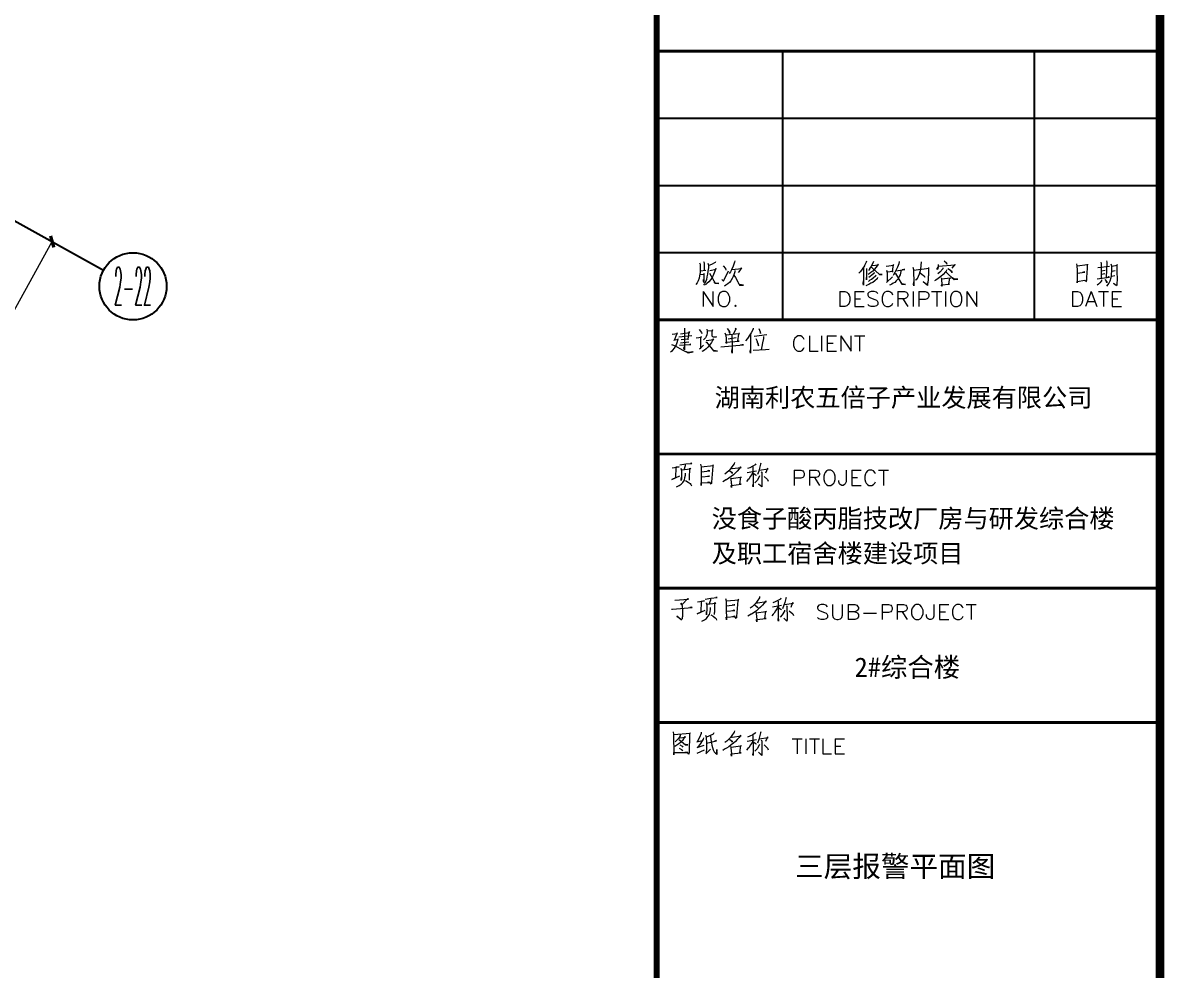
# Model space of a CAD drawing. Extents: x -9422388 to 15610651, y -1992469 to 953794.
# Drawn here: x -2696328 to -2682724, y -444967 to -433678 of the extents above; entities that cross this region are included whole.
import ezdxf
from ezdxf.enums import TextEntityAlignment as Align

# ---------------------------------------------------------------- set-up
doc = ezdxf.new("R2010")
doc.units = 0
doc.header["$LTSCALE"] = 1000
for name, color, linetype in [('AXIS', 3, 'Continuous'), ('AXIS_TEXT', 7, 'Continuous'), ('PUB_DIM', 3, 'Continuous'), ('PUB_TITLE', 4, 'Continuous')]:
    doc.layers.add(name, color=color, linetype=linetype)
doc.layers.add('建筑底图', color=8, linetype='Continuous', lineweight=5)
doc.styles.add('-宋体', font='', dxfattribs={"width": 0.8})
doc.styles.add('_TCH_AXIS', font='COMPLEX', dxfattribs={"bigfont": 'GBCBIG'})
doc.styles.add('_TCH_DIM_T3', font='SIMPLEX', dxfattribs={"width": 0.705882, "bigfont": 'GBCBIG'})
doc.styles.add('COMPLEX', font='COMPLEX')
doc.styles.get('-宋体').set_extended_font_data('SimSun')
doc.dimstyles.new('_TCH_ARCH&&100', dxfattribs={"dimtxt": 297.5, "dimasz": 100, "dimexe": 250, "dimexo": 300, "dimgap": 126.25, "dimtad": 1, "dimdec": 0, "dimzin": 0, "dimdsep": 46, "dimtxsty": '_TCH_DIM_T3', "dimblk": 'ARCHTICK', "dimcen": 0.09, "dimclrt": 7, "dimazin": 2, "dimtfac": 1, "dimtdec": 0, "dimtix": 1, "dimtmove": 2, "dimatfit": 3, "dimfxl": 0, "dimtolj": 1, "dimtzin": 0, "dimarcsym": 0})

# ---------------------------------------------------------------- blocks, each defined once
blk = doc.blocks.new('_ArchTick')
at = {"color": 0, "linetype": 'ByBlock', "const_width": 0.4}
blk.add_lwpolyline([(-0.5, -0.5), (0.5, 0.5)], dxfattribs=at)
blk = doc.blocks.new('*D866')
at = {"layer": 'Defpoints', "color": 0, "transparency": 16777216}
for p in [(1827249, -395329), (1831011, -397412), (1822630, -403675)]:
    blk.add_point(p, dxfattribs=at)
at = {"layer": 'PUB_DIM', "color": 0, "lineweight": -2, "transparency": 16777216}
for p, q in [((1827511, -395475), (1831230, -397533)), ((1826392, -405757), (1831011, -397412)), ((1822893, -403820), (1826611, -405878))]:
    blk.add_line(p, q, dxfattribs=at)
at = {"layer": 'PUB_DIM', "color": 0, "lineweight": -2, "transparency": 16777216, "xscale": 100, "yscale": 100, "zscale": 100}
for p, rotation in [((1831011, -397412), 61.03914883811161), ((1826392, -405757), 241.0391488381117)]:
    blk.add_blockref('_ArchTick', p, dxfattribs=dict(at, rotation=rotation))
at = {"layer": 'PUB_DIM', "color": 7, "transparency": 16777216, "insert": (1828461, -401451), "char_height": 297.5, "attachment_point": 5, "rotation": 61.0391, "style": '_TCH_DIM_T3'}
blk.add_mtext('\\A1;9538', dxfattribs=at)
blk = doc.blocks.new('_AXISO')
at = {"color": 0}
blk.add_circle((0, 0), 0.5, dxfattribs=at)
at = {"layer": 'AXIS_TEXT', "color": 0, "style": 'COMPLEX', "width": 1.041667}
blk.add_attdef('A', text='', height=0.56, dxfattribs=at).set_placement((-0.25, -0.28), (0.25, -0.28), align=Align.FIT)
blk = doc.blocks.new('TQ')
at = {"layer": 'PUB_TITLE'}
for p, q in [((1747801, -782595.7), (1747801, -784827.6)), ((1749890.7, -782595.7), (1749890.7, -784827.6)), ((1746756.1, -783153), (1750935.6, -783153)), ((1746756.1, -783710.2), (1750935.6, -783710.2)), ((1746756.1, -784267.5), (1750935.6, -784267.5))]:
    blk.add_line(p, q, dxfattribs=at)
for points, const_width in [([(1746756.1, -758772.5), (1746756.1, -798756.5)], 48.8), ([(1746756.1, -782595.7), (1750935.6, -782595.7)], 24.4), ([(1746756.1, -784824.8), (1750935.6, -784824.8)], 24.4), ([(1746756.1, -785939.3), (1750935.6, -785939.3)], 24.4), ([(1746756.1, -787053.8), (1750935.6, -787053.8)], 24.4), ([(1746756.1, -788168.4), (1750935.6, -788168.4)], 24.4)]:
    blk.add_lwpolyline(points, dxfattribs=dict(at, const_width=const_width))
blk.add_lwpolyline([(1746756.1, -798756.5), (1750935.6, -798756.5), (1750935.6, -758772.5), (1746756.1, -758772.5)], close=True, dxfattribs=at)
at = {"layer": 'PUB_TITLE', "color": 140, "lineweight": 0}
for points in [[(1747111.9, -784351.9), (1747117, -784365.1), (1747117, -784404.7), (1747117, -784434), (1747113.3, -784460.4), (1747108.9, -784480.2), (1747102.3, -784503), (1747092.1, -784519.9), (1747082.5, -784532.3)], [(1747182.3, -784354.8), (1747185.9, -784371.7), (1747185.9, -784392.9), (1747182.3, -784420.8), (1747179.3, -784447.2), (1747174.2, -784470), (1747169.8, -784491.2), (1747163.2, -784509.6), (1747154.4, -784526.5), (1747144.9, -784537.5)], [(1747146.3, -784341.6), (1747150, -784351.9), (1747150, -784414.2)], [(1747245.4, -784345.3), (1747241.7, -784350.4), (1747210.9, -784366.5), (1747188.9, -784374.6)], [(1747404.6, -784337.2), (1747403.1, -784346.7), (1747391.4, -784379.7), (1747378.2, -784411.3), (1747368.6, -784427.4), (1747358.3, -784440.6)], [(1748498.3, -784338.7), (1748496.1, -784348.2), (1748481.5, -784374.6), (1748481.5, -784378.3), (1748468.3, -784398.1), (1748457.3, -784414.2), (1748445.5, -784427.4), (1748435.3, -784439.2)], [(1748542.4, -784373.1), (1748549, -784374.6), (1748598.1, -784368), (1748595.2, -784365.1), (1748578.3, -784387.8), (1748563.6, -784407.6), (1748550.4, -784420.8), (1748535.8, -784432.6), (1748521.1, -784443.6), (1748511.5, -784450.2)], [(1748557, -784341.6), (1748546, -784366.5), (1748535.8, -784386.3), (1748524.8, -784401), (1748522.5, -784404.7), (1748514.5, -784415.7)], [(1748661.2, -784379.7), (1748726.5, -784371.7), (1748719.9, -784366.5), (1748711.8, -784423.8), (1748719.9, -784423.8), (1748670.7, -784430.4), (1748667.8, -784415.7), (1748670.7, -784434), (1748669.3, -784508.1)], [(1748769, -784341.6), (1748766.1, -784361.4), (1748756.6, -784387.8), (1748743.4, -784415.7), (1748733.1, -784434), (1748726.5, -784447.2), (1748719.9, -784459)], [(1748951.7, -784343.8), (1748950.2, -784376.1), (1748947.3, -784404.7), (1748947.3, -784407.6), (1748942.2, -784427.4), (1748935.6, -784447.2), (1748929, -784465.6), (1748923.8, -784475.1), (1748915.8, -784484.6), (1748910.6, -784493.5), (1748904, -784497.9)], [(1749093.3, -784366.5), (1749094.7, -784379.7), (1749093.3, -784387.8), (1749090.3, -784399.6), (1749086.7, -784407.6), (1749086.7, -784401), (1749093.3, -784389.3)], [(1749094.7, -784381.2), (1749236.3, -784369.5), (1749231.2, -784366.5), (1749208.5, -784398.1)], [(1749144.6, -784337.2), (1749162.2, -784353.3), (1749165.9, -784362.9), (1749157.1, -784348.2)], [(1750242.1, -784361.4), (1750245, -784378.3), (1750246.5, -784414.2), (1750248.7, -784452.4), (1750248.7, -784456.8), (1750248.7, -784483.2), (1750248.7, -784517.7), (1750248.7, -784506.7), (1750312.5, -784496.4), (1750325.7, -784508.1), (1750329.4, -784493.5), (1750329.4, -784473.6), (1750330.8, -784435.5), (1750332.3, -784395.9), (1750332.3, -784362.9), (1750333.8, -784368), (1750246.5, -784379.7)], [(1750443.8, -784346.7), (1750447.5, -784357), (1750447.5, -784480.2)], [(1750490, -784337.2), (1750493.7, -784346.7), (1750488.6, -784475.1)], [(1750528.2, -784359.9), (1750532.6, -784378.3), (1750532.6, -784414.2), (1750531.1, -784453.8), (1750528.2, -784478), (1750520.1, -784504.5), (1750509.8, -784521.3), (1750491.5, -784545.5)], [(1750532.6, -784379.7), (1750582.5, -784371.7), (1750577.3, -784366.5), (1750577.3, -784417.2), (1750577.3, -784420.8), (1750578.8, -784494.9), (1750577.3, -784522.8), (1750575.9, -784538.9), (1750574.4, -784544.1), (1750549.5, -784522.8), (1750572.2, -784537.5)], [(1747117, -784448.7), (1747151.5, -784445.8), (1747147.8, -784440.6), (1747147.8, -784514.7), (1747146.3, -784504.5), (1747146.3, -784491.2)], [(1747118.5, -784419.4), (1747166.1, -784412.8)], [(1747197.7, -784417.2), (1747249.8, -784406.2), (1747246.8, -784401), (1747238.8, -784422.3), (1747228.5, -784448.7), (1747219, -784468.5), (1747207.2, -784489.8), (1747191.1, -784509.6), (1747174.2, -784524.3), (1747161, -784536)], [(1747195.5, -784439.2), (1747241.7, -784522.8), (1747273.2, -784524.3), (1747243.2, -784521.3), (1747235.1, -784511.1)], [(1747297.5, -784489.8), (1747310.7, -784504.5), (1747353.9, -784419.4)], [(1747334.1, -784412.8), (1747331.9, -784401), (1747312.9, -784378.3)], [(1747406, -784415.7), (1747406, -784427.4), (1747401.6, -784443.6), (1747392.8, -784465.6), (1747383.3, -784483.2), (1747373, -784501.5), (1747360.5, -784514.7), (1747347.3, -784527.9), (1747331.9, -784538.9), (1747320.9, -784545.5)], [(1747379.6, -784409.1), (1747381.8, -784409.1), (1747464, -784399.6), (1747457.4, -784392.9), (1747449.3, -784412.8), (1747433.9, -784434)], [(1747398, -784453.8), (1747411.2, -784473.6), (1747429.5, -784509.6), (1747444.2, -784537.5), (1747477.2, -784538.9), (1747445.6, -784532.3), (1747433.9, -784521.3)], [(1748474.9, -784394.4), (1748474.9, -784538.9), (1748471.9, -784526.5), (1748474.9, -784501.5)], [(1748499.8, -784399.6), (1748499.8, -784494.9), (1748498.3, -784483.2), (1748499.8, -784475.1)], [(1748576.8, -784453.8), (1748573.9, -784460.4), (1748572.4, -784463.4), (1748554.1, -784480.2), (1748550.4, -784481.7), (1748540.9, -784489.8), (1748527.7, -784497.9), (1748514.5, -784506.7)], [(1748563.6, -784434), (1748562.2, -784439.2), (1748560.7, -784440.6), (1748543.8, -784453.8), (1748530.6, -784465.6), (1748519.6, -784473.6)], [(1748535.8, -784389.3), (1748542.4, -784391.5), (1748606.9, -784450.2), (1748628.2, -784448.7), (1748606.9, -784448.7), (1748598.1, -784442.1)], [(1748784.4, -784415.7), (1748784.4, -784426), (1748777.8, -784452.4), (1748771.2, -784467), (1748764.6, -784480.2), (1748756.6, -784491.2), (1748746.3, -784503), (1748734.6, -784514.7), (1748721.4, -784522.8), (1748708.9, -784530.9), (1748698.6, -784534.5), (1748689.1, -784537.5)], [(1748734.6, -784440.6), (1748739.7, -784442.1), (1748791, -784530.9), (1748821.9, -784532.3), (1748792.5, -784527.9), (1748784.4, -784517.7)], [(1748743.4, -784419.4), (1748816.7, -784409.1), (1748808.6, -784407.6), (1748795.4, -784411.3)], [(1748882.7, -784387.8), (1748887.9, -784409.1), (1748893, -784526.5), (1748893, -784542.6), (1748889.3, -784532.3), (1748890.8, -784511.1)], [(1748889.3, -784412.8), (1748951.7, -784404.7), (1748955.4, -784404.7), (1749019.2, -784398.1), (1749014.1, -784392.9), (1749012.6, -784395.9), (1749012.6, -784430.4), (1749012.6, -784460.4), (1749011.1, -784463.4), (1749011.1, -784491.2), (1749011.1, -784494.9), (1749008.2, -784513.3), (1749006, -784527.9), (1749004.5, -784541.1), (1748968.6, -784508.1), (1749003.1, -784536), (1749006, -784519.9)], [(1748943.6, -784435.5), (1748962, -784448.7), (1748976.6, -784461.9), (1748981.8, -784472.2), (1748978.1, -784465.6)], [(1749163.7, -784411.3), (1749160.8, -784420.8), (1749154.2, -784427.4), (1749134.4, -784448.7), (1749114.6, -784467), (1749094.7, -784483.2), (1749074.9, -784496.4), (1749063.9, -784503)], [(1749132.9, -784394.4), (1749131.4, -784402.5), (1749108, -784428.9), (1749091.8, -784443.6)], [(1749155.6, -784426), (1749180.6, -784448.7), (1749207, -784473.6), (1749226.8, -784489.8), (1749256.1, -784488.3), (1749224.6, -784486.8), (1749211.4, -784476.6)], [(1749175.4, -784399.6), (1749203.3, -784419.4), (1749211.4, -784432.6), (1749198.9, -784415.7)], [(1750248.7, -784439.2), (1750312.5, -784428.9), (1750305.9, -784427.4), (1750291.2, -784434)], [(1750418.1, -784391.5), (1750515, -784381.2)], [(1750449, -784419.4), (1750479, -784414.2)], [(1750450.4, -784447.2), (1750476.8, -784442.1)], [(1750531.1, -784463.4), (1750534.8, -784463.4), (1750561.2, -784459)], [(1750534.8, -784420.8), (1750562.7, -784415.7)], [(1748591.5, -784473.6), (1748587.1, -784484.6), (1748568.8, -784501.5), (1748552.6, -784514.7), (1748535.8, -784522.8), (1748519.6, -784532.3), (1748504.9, -784538.9), (1748493.2, -784542.6)], [(1748664.1, -784514.7), (1748715.5, -784470)], [(1749118.2, -784478), (1749121.2, -784488.3), (1749124.8, -784534.5), (1749126.3, -784545.5), (1749119.7, -784534.5), (1749188.6, -784529.4), (1749183.5, -784529.4), (1749190.1, -784476.6), (1749195.3, -784480.2), (1749122.6, -784488.3)], [(1750413, -784484.6), (1750515, -784472.2), (1750509.8, -784470), (1750503.2, -784475.1)], [(1750450.4, -784494.9), (1750449, -784503), (1750435.8, -784519.9), (1750424.7, -784530.9), (1750413, -784538.9)], [(1750476.8, -784489.8), (1750495.2, -784509.6), (1750495.2, -784517.7), (1750488.6, -784503)], [(1747142.7, -784590.3), (1747142.7, -784715.7)], [(1747142.7, -784590.3), (1747225.6, -784715.7), (1747225.6, -784590.3)], [(1748276.1, -784590.3), (1748276.1, -784715.7)], [(1748276.1, -784590.3), (1748317.9, -784590.3), (1748335.5, -784596.9), (1748348, -784608.6), (1748353.8, -784620.4), (1748359.7, -784638.7), (1748359.7, -784668), (1748353.8, -784686.4), (1748348, -784698.1), (1748335.5, -784709.9), (1748317.9, -784715.7), (1748276.1, -784715.7)], [(1748401.5, -784590.3), (1748401.5, -784715.7)], [(1748401.5, -784590.3), (1748479.3, -784590.3)], [(1748401.5, -784650.4), (1748449.2, -784650.4)], [(1748592.2, -784608.6), (1748580.5, -784596.9), (1748562.2, -784590.3), (1748538.7, -784590.3), (1748520.3, -784596.9), (1748508.6, -784608.6), (1748508.6, -784620.4), (1748514.5, -784632.1), (1748520.3, -784638.7), (1748532.8, -784644.6), (1748568.8, -784656.3), (1748580.5, -784662.2), (1748586.4, -784668), (1748592.2, -784680.5), (1748592.2, -784698.1), (1748580.5, -784709.9), (1748562.2, -784715.7), (1748538.7, -784715.7), (1748520.3, -784709.9), (1748508.6, -784698.1)], [(1748717.7, -784620.4), (1748711.8, -784608.6), (1748699.3, -784596.9), (1748687.6, -784590.3), (1748664.1, -784590.3), (1748651.7, -784596.9), (1748639.9, -784608.6), (1748634.1, -784620.4), (1748628.2, -784638.7), (1748628.2, -784668), (1748634.1, -784686.4), (1748639.9, -784698.1), (1748651.7, -784709.9), (1748664.1, -784715.7), (1748687.6, -784715.7), (1748699.3, -784709.9), (1748711.8, -784698.1), (1748717.7, -784686.4)], [(1748759.5, -784590.3), (1748759.5, -784715.7)], [(1748759.5, -784590.3), (1748813.1, -784590.3), (1748830.7, -784596.9), (1748837.3, -784602.8), (1748843.1, -784614.5), (1748843.1, -784626.2), (1748837.3, -784638.7), (1748830.7, -784644.6), (1748813.1, -784650.4), (1748759.5, -784650.4)], [(1748801.3, -784650.4), (1748843.1, -784715.7)], [(1748884.9, -784590.3), (1748884.9, -784715.7)], [(1748932.6, -784590.3), (1748932.6, -784715.7)], [(1748932.6, -784590.3), (1748986.2, -784590.3), (1749003.8, -784596.9), (1749009.7, -784602.8), (1749016.3, -784614.5), (1749016.3, -784632.1), (1749009.7, -784644.6), (1749003.8, -784650.4), (1748986.2, -784656.3), (1748932.6, -784656.3)], [(1749039.7, -784590.3), (1749123.4, -784590.3)], [(1749081.5, -784590.3), (1749081.5, -784715.7)], [(1749153.4, -784590.3), (1749153.4, -784715.7)], [(1749332.4, -784590.3), (1749332.4, -784715.7)], [(1749332.4, -784590.3), (1749415.3, -784715.7), (1749415.3, -784590.3)], [(1750209.1, -784590.3), (1750209.1, -784715.7)], [(1750209.1, -784590.3), (1750250.9, -784590.3), (1750269.2, -784596.9), (1750281, -784608.6), (1750286.8, -784620.4), (1750292.7, -784638.7), (1750292.7, -784668), (1750286.8, -784686.4), (1750281, -784698.1), (1750269.2, -784709.9), (1750250.9, -784715.7), (1750209.1, -784715.7)], [(1750364.6, -784590.3), (1750316.9, -784715.7)], [(1750364.6, -784590.3), (1750412.3, -784715.7)], [(1750424, -784590.3), (1750507.6, -784590.3)], [(1750465.8, -784590.3), (1750465.8, -784715.7)], [(1750537.7, -784590.3), (1750537.7, -784715.7)], [(1750537.7, -784590.3), (1750614.7, -784590.3)], [(1750537.7, -784650.4), (1750585.4, -784650.4)], [(1748401.5, -784715.7), (1748479.3, -784715.7)], [(1750334.5, -784673.9), (1750393.9, -784673.9)], [(1750537.7, -784715.7), (1750614.7, -784715.7)], [(1746886.6, -784943.9), (1746930.7, -784938.7), (1746924.8, -784935.1), (1746921.1, -784948.3), (1746902.8, -784998.2), (1746899.9, -784994.5), (1746935.8, -784986.4), (1746932.9, -784982.8), (1746926.3, -785009.2), (1746919.7, -785032.6), (1746911.6, -785047.3), (1746902.8, -785060.5), (1746889.6, -785076.7), (1746878.6, -785088.4), (1746870.5, -785095)], [(1746955.6, -784941.7), (1747031.2, -784932.1), (1747024.6, -784925.5), (1747015, -784986.4), (1747020.2, -784985), (1746960.7, -784991.6)], [(1746987.1, -784896.2), (1746988.6, -784907.2), (1746987.1, -785073.7), (1746983.5, -785062), (1746987.1, -785047.3)], [(1747110.4, -784907.2), (1747130.2, -784930.7), (1747133.1, -784940.2)], [(1747174.2, -784904.3), (1747175.7, -784918.9), (1747175.7, -784935.1), (1747172.7, -784950.5), (1747167.6, -784965.1), (1747161, -784974.7), (1747154.4, -784982.8), (1747146.3, -784991.6)], [(1747177.9, -784917.5), (1747221.9, -784913.8), (1747219, -784909.4), (1747213.8, -784921.9), (1747213.8, -784933.6), (1747213.8, -784943.9), (1747213.8, -784954.9), (1747215.3, -784960), (1747219, -784965.1), (1747225.6, -784966.6), (1747233.6, -784968.1), (1747245.4, -784968.1), (1747252, -784966.6), (1747256.4, -784963.7)], [(1747322.4, -784933.6), (1747329, -784948.3), (1747334.1, -784976.2), (1747334.1, -785004.8), (1747335.6, -785022.4), (1747330.5, -785011.4), (1747442.7, -785002.6), (1747431, -785001.1), (1747439, -784943.9), (1747444.2, -784940.2), (1747439, -784938.7), (1747437.6, -784941.7), (1747331.9, -784951.9)], [(1747342.2, -784899.1), (1747362, -784921.9), (1747363.5, -784938.7), (1747358.3, -784918.9)], [(1747409.7, -784894), (1747419.2, -784902.8), (1747414.1, -784900.6), (1747392.8, -784946.8)], [(1747559.3, -784894), (1747557.1, -784904.3), (1747542.5, -784933.6), (1747531.5, -784950.5), (1747511.7, -784981.3), (1747494.8, -784999.6)], [(1747605.6, -784899.1), (1747616.6, -784924.1), (1747620.2, -784940.2), (1747618, -784927)], [(1746880, -785031.2), (1746896.2, -785037), (1746909.4, -785042.2), (1746929.2, -785052.4), (1746949, -785063.4), (1746975.4, -785078.9), (1746996.7, -785088.4), (1747000.4, -785089.9), (1747018, -785100.1), (1747059, -785091.3), (1747057.6, -785091.3), (1747020.2, -785096.5), (1747001.8, -785091.3)], [(1746940.9, -784966.6), (1747049.5, -784954.9)], [(1746947.5, -785037), (1747039.2, -785031.2), (1747034.8, -785029), (1747029.7, -785032.6)], [(1746955.6, -785015.8), (1747023.1, -785007.7)], [(1747085.4, -784976.2), (1747130.2, -784970.3), (1747123.6, -784963.7), (1747122.1, -784976.2), (1747119.9, -785063.4), (1747111.9, -785070.1), (1747146.3, -785035.6)], [(1747167.6, -784996), (1747232.2, -784987.9), (1747227, -784982.8), (1747220.4, -784996), (1747212.4, -785012.8), (1747204.3, -785026), (1747195.5, -785037), (1747182.3, -785052.4), (1747167.6, -785065.7), (1747152.9, -785076.7), (1747141.2, -785085.5), (1747131.7, -785089.9)], [(1747166.1, -785011.4), (1747169.8, -785011.4), (1747230, -785083.3), (1747261.5, -785085.5), (1747230, -785080.3), (1747221.9, -785073.7)], [(1747290.9, -785050.2), (1747477.2, -785034.1), (1747466.9, -785032.6), (1747453.7, -785035.6)], [(1747350.3, -784982.8), (1747417.8, -784973.2)], [(1747381.8, -784950.5), (1747383.3, -785043.6), (1747384.8, -785089.9), (1747384.8, -785103.1), (1747381.8, -785091.3), (1747383.3, -785065.7)], [(1747535.9, -784945.3), (1747535.9, -785103.1), (1747534.4, -785088.4), (1747535.9, -785075.2)], [(1747565.9, -784961.5), (1747670.9, -784948.3)], [(1747580.6, -784981.3), (1747587.2, -784996), (1747595.3, -785015.8), (1747600.4, -785032.6), (1747601.9, -785042.2), (1747601.9, -785029), (1747593.8, -785014.3)], [(1747643, -784965.1), (1747643, -784979.8), (1747636.4, -785018), (1747629.8, -785045.8), (1747623.2, -785073.7)], [(1747982.6, -784990.1), (1747976.8, -784977.6), (1747965, -784965.9), (1747952.6, -784960), (1747929.1, -784960), (1747917.3, -784965.9), (1747904.9, -784977.6), (1747899, -784990.1), (1747893.1, -785007.7), (1747893.1, -785037.8), (1747899, -785055.4), (1747904.9, -785067.1), (1747917.3, -785079.6), (1747929.1, -785085.5), (1747952.6, -785085.5), (1747965, -785079.6), (1747976.8, -785067.1), (1747982.6, -785055.4)], [(1748024.4, -784960), (1748024.4, -785085.5), (1748096.3, -785085.5)], [(1748125.7, -784960), (1748125.7, -785085.5)], [(1748173.4, -784960), (1748173.4, -785085.5)], [(1748173.4, -784960), (1748251.1, -784960)], [(1748173.4, -785019.4), (1748221, -785019.4)], [(1748287.1, -784960), (1748287.1, -785085.5)], [(1748287.1, -784960), (1748370.7, -785085.5), (1748370.7, -784960)], [(1748400, -784960), (1748483.7, -784960)], [(1748441.9, -784960), (1748441.9, -785085.5)], [(1747557.1, -785078.9), (1747661.3, -785072.3), (1747690.7, -785070.1)], [(1748173.4, -785085.5), (1748251.1, -785085.5)], [(1746886.6, -786053.1), (1746943.9, -786045), (1746916, -786047.9), (1746914.5, -786136.7), (1746883, -786149.9), (1746950.5, -786120.6)], [(1746949, -786028.1), (1746998.2, -786021.5), (1747049.5, -786017.1), (1747045.8, -786014.9), (1747037.8, -786017.1)], [(1747028.2, -786156.5), (1747028.2, -786141.8), (1747029.7, -786138.9), (1747031.2, -786058.2), (1747037.8, -786064.8), (1746963.7, -786074.3), (1746960.7, -786059.7), (1746963.7, -786072.9), (1746963.7, -786115.4), (1746962.2, -786147), (1746960.7, -786158.7), (1746960.7, -786149.9), (1746962.2, -786132.3)], [(1746984.9, -786071.4), (1746996.7, -786034.7), (1746996.7, -786023.7)], [(1747119.9, -786023.7), (1747125.1, -786045), (1747125.1, -786125.7), (1747126.5, -786180), (1747126.5, -786201.2), (1747125.1, -786180), (1747199.2, -786174.8), (1747191.1, -786171.9), (1747177.9, -786176.3)], [(1747126.5, -786045), (1747228.5, -786034.7), (1747223.4, -786030.3), (1747221.9, -786039.9), (1747210.9, -786173.4), (1747210.9, -786185.1), (1747208.7, -786189.5), (1747197.7, -786173.4)], [(1747126.5, -786086.1), (1747197.7, -786078), (1747191.1, -786075.8), (1747175.7, -786080.9)], [(1747379.6, -786059.7), (1747384.8, -786061.1), (1747458.8, -786050.1), (1747453.7, -786046.5), (1747440.5, -786063.3), (1747425.8, -786080.9), (1747411.2, -786095.6), (1747395, -786111), (1747376.7, -786125.7), (1747356.9, -786140.4), (1747335.6, -786153.6), (1747331.9, -786155), (1747318.7, -786161.6), (1747306.3, -786169.7)], [(1747403.1, -786009), (1747401.6, -786020), (1747381.8, -786046.5), (1747370.1, -786063.3), (1747356.9, -786078), (1747340.7, -786094.1), (1747323.9, -786105.9)], [(1747579.2, -786021.5), (1747575.5, -786028.1), (1747554.2, -786041.3), (1747531.5, -786053.1), (1747511.7, -786059.7)], [(1747555.7, -786046.5), (1747557.1, -786176.3), (1747559.3, -786213), (1747555.7, -786206.4), (1747557.1, -786191)], [(1747621.7, -786014.9), (1747620.2, -786023.7), (1747611.4, -786058.2), (1747605.6, -786080.9), (1747593.8, -786108.8)], [(1747608.5, -786074.3), (1747682.6, -786063.3), (1747676, -786061.1), (1747661.3, -786097.8)], [(1747899, -786074.3), (1747899, -786199.8)], [(1747899, -786074.3), (1747952.6, -786074.3), (1747970.9, -786080.2), (1747976.8, -786086.1), (1747982.6, -786098.5), (1747982.6, -786116.1), (1747976.8, -786127.9), (1747970.9, -786133.8), (1747952.6, -786140.4), (1747899, -786140.4)], [(1748024.4, -786074.3), (1748024.4, -786199.8)], [(1748024.4, -786074.3), (1748078, -786074.3), (1748096.3, -786080.2), (1748102.2, -786086.1), (1748108.1, -786098.5), (1748108.1, -786110.3), (1748102.2, -786122), (1748096.3, -786127.9), (1748078, -786133.8), (1748024.4, -786133.8)], [(1748328.9, -786074.3), (1748328.9, -786169.7), (1748323, -786188), (1748316.4, -786193.9), (1748304.7, -786199.8), (1748292.9, -786199.8), (1748281.2, -786193.9), (1748275.3, -786188), (1748268.7, -786169.7), (1748268.7, -786158)], [(1748376.6, -786074.3), (1748376.6, -786199.8)], [(1748376.6, -786074.3), (1748454.3, -786074.3)], [(1748573.2, -786104.4), (1748567.3, -786091.9), (1748555.6, -786080.2), (1748543.8, -786074.3), (1748519.6, -786074.3), (1748507.9, -786080.2), (1748495.4, -786091.9), (1748489.5, -786104.4), (1748483.7, -786122), (1748483.7, -786152.1), (1748489.5, -786169.7), (1748495.4, -786182.2), (1748507.9, -786193.9), (1748519.6, -786199.8), (1748543.8, -786199.8), (1748555.6, -786193.9), (1748567.3, -786182.2), (1748573.2, -786169.7)], [(1748597.4, -786074.3), (1748681, -786074.3)], [(1748639.2, -786074.3), (1748639.2, -786199.8)], [(1746922.6, -786210.8), (1746943.9, -786201.2), (1746960.7, -786189.5), (1746973.9, -786174.8), (1746987.1, -786156.5), (1746991.5, -786133.8), (1746995.2, -786113.9), (1746995.2, -786097.8)], [(1746996.7, -786158.7), (1747018, -786171.9), (1747034.8, -786185.1), (1747041.4, -786193.2), (1747045.8, -786204.2)], [(1747126.5, -786130.1), (1747195.5, -786124.2), (1747188.9, -786122), (1747177.9, -786127.2)], [(1747362, -786078), (1747364.9, -786079.5), (1747383.3, -786094.1), (1747384.8, -786102.2), (1747378.2, -786091.2)], [(1747370.1, -786136.7), (1747373, -786141.8), (1747376.7, -786182.9), (1747378.2, -786188), (1747378.2, -786217.4), (1747376.7, -786204.2), (1747376.7, -786199.8), (1747457.4, -786191), (1747455.9, -786191), (1747447.1, -786191), (1747455.9, -786130.1), (1747458.8, -786133.8), (1747453.7, -786135.2), (1747375.2, -786145.5)], [(1747555.7, -786087.5), (1747546.1, -786108.8), (1747534.4, -786127.2), (1747524.9, -786145.5), (1747514.6, -786155), (1747503.6, -786168.2)], [(1747509.5, -786094.1), (1747585.8, -786079.5)], [(1747557.1, -786099.3), (1747579.2, -786112.5), (1747583.6, -786119.1)], [(1747610, -786120.6), (1747608.5, -786128.6), (1747590.2, -786158.7), (1747572.6, -786178.5)], [(1747624.6, -786086.1), (1747633.4, -786094.1), (1747629.8, -786092.7), (1747631.2, -786180), (1747631.2, -786201.2), (1747629.8, -786213), (1747603.4, -786186.6), (1747629.8, -786209.3)], [(1747648.1, -786125.7), (1747677.5, -786152.1), (1747682.6, -786165.3)], [(1748066.3, -786133.8), (1748108.1, -786199.8)], [(1748376.6, -786133.8), (1748424.2, -786133.8)], [(1748376.6, -786199.8), (1748454.3, -786199.8)], [(1746878.6, -787226.8), (1746888.1, -787228.3), (1747052.4, -787212.1), (1747048, -787210.7), (1747031.2, -787213.6)], [(1746907.9, -787151.2), (1747020.2, -787143.2), (1747015, -787139.5), (1746965.9, -787192.3), (1746957.1, -787177.7), (1746962.2, -787185.7), (1746967.3, -787197.5), (1746968.8, -787208.5), (1746970.3, -787225.3), (1746972.5, -787242.9), (1746972.5, -787261.3), (1746972.5, -787276), (1746970.3, -787287.7), (1746968.8, -787297.2), (1746967.3, -787307.5), (1746963.7, -787314.1), (1746960.7, -787317), (1746924.8, -787286.2), (1746962.2, -787314.1), (1746965.9, -787314.1)], [(1747095.7, -787167.4), (1747152.9, -787159.3), (1747125.1, -787163), (1747123.6, -787251.7), (1747092.1, -787265), (1747159.5, -787234.9)], [(1747131.7, -787325.8), (1747152.9, -787315.6), (1747169.8, -787303.8), (1747182.3, -787289.2), (1747195.5, -787271.6), (1747200.6, -787248.1), (1747204.3, -787228.3), (1747204.3, -787212.1)], [(1747158.1, -787143.2), (1747207.2, -787136.6), (1747258.6, -787131.4), (1747254.9, -787130), (1747246.8, -787131.4)], [(1747236.6, -787271.6), (1747236.6, -787256.1), (1747238.8, -787253.2), (1747240.2, -787172.5), (1747246.8, -787179.1), (1747172.7, -787188.7), (1747169.8, -787174), (1747172.7, -787187.2), (1747172.7, -787229.7), (1747171.3, -787261.3), (1747169.8, -787273), (1747169.8, -787265), (1747171.3, -787246.6)], [(1747194, -787185.7), (1747205.8, -787149.8), (1747205.8, -787138)], [(1747329, -787138), (1747334.1, -787159.3), (1747334.1, -787240), (1747335.6, -787294.3), (1747335.6, -787315.6), (1747334.1, -787294.3), (1747408.2, -787289.2), (1747399.4, -787286.2), (1747386.2, -787290.6)], [(1747335.6, -787159.3), (1747437.6, -787149.8), (1747432.4, -787144.6), (1747431, -787154.2), (1747419.2, -787287.7), (1747419.2, -787299.4), (1747417.8, -787303.8), (1747406, -787287.7)], [(1747335.6, -787200.4), (1747406, -787192.3), (1747399.4, -787190.9), (1747384.8, -787195.3)], [(1747588.7, -787174), (1747593.8, -787175.5), (1747667.9, -787164.4), (1747662.8, -787160.8), (1747649.6, -787177.7), (1747634.9, -787195.3), (1747620.2, -787210.7), (1747603.4, -787225.3), (1747585.8, -787240), (1747565.9, -787254.7), (1747544.7, -787267.9), (1747541, -787269.4), (1747527.8, -787276), (1747514.6, -787284.8)], [(1747611.4, -787123.4), (1747610, -787134.4), (1747590.2, -787160.8), (1747579.2, -787177.7), (1747565.9, -787192.3), (1747549.1, -787208.5), (1747532.9, -787220.2)], [(1747570.4, -787192.3), (1747574, -787193.8), (1747592.4, -787208.5), (1747593.8, -787217.3), (1747587.2, -787205.5)], [(1747764.8, -787201.9), (1747754.5, -787223.9), (1747743.5, -787241.5), (1747733.2, -787259.8), (1747723.7, -787269.4), (1747711.9, -787282.6)], [(1747718.5, -787208.5), (1747794.1, -787193.8)], [(1747787.5, -787136.6), (1747784.6, -787143.2), (1747763.3, -787156.4), (1747739.8, -787167.4), (1747720, -787174)], [(1747764.8, -787160.8), (1747766.2, -787290.6), (1747767.7, -787327.3), (1747764.8, -787320.7), (1747766.2, -787306)], [(1747766.2, -787213.6), (1747787.5, -787226.8), (1747792.6, -787233.4)], [(1747830.8, -787130), (1747828.6, -787138), (1747820.5, -787172.5), (1747813.9, -787195.3), (1747802.2, -787223.9)], [(1747833.7, -787200.4), (1747841.8, -787208.5), (1747838.8, -787207), (1747840.3, -787294.3), (1747840.3, -787315.6), (1747838.8, -787327.3), (1747812.4, -787300.9), (1747838.8, -787323.6)], [(1747817.6, -787188.7), (1747891.7, -787177.7), (1747885.1, -787175.5), (1747869.7, -787212.1)], [(1748174.8, -787207), (1748163.1, -787194.5), (1748144.8, -787188.7), (1748121.3, -787188.7), (1748102.9, -787194.5), (1748091.2, -787207), (1748091.2, -787218.7), (1748097.1, -787230.5), (1748102.9, -787236.3), (1748115.4, -787242.2), (1748150.6, -787254.7), (1748163.1, -787260.5), (1748169, -787266.4), (1748174.8, -787278.2), (1748174.8, -787296.5), (1748163.1, -787308.2), (1748144.8, -787314.1), (1748121.3, -787314.1), (1748102.9, -787308.2), (1748091.2, -787296.5)], [(1748216.6, -787188.7), (1748216.6, -787278.2), (1748222.5, -787296.5), (1748234.2, -787308.2), (1748252.6, -787314.1), (1748264.3, -787314.1), (1748281.9, -787308.2), (1748294.4, -787296.5), (1748300.3, -787278.2), (1748300.3, -787188.7)], [(1748348, -787188.7), (1748348, -787314.1)], [(1748348, -787188.7), (1748401.5, -787188.7), (1748419.1, -787194.5), (1748425, -787201.1), (1748431.6, -787212.9), (1748431.6, -787224.6), (1748425, -787236.3), (1748419.1, -787242.2), (1748401.5, -787248.8), (1748348, -787248.8)], [(1748628.2, -787188.7), (1748628.2, -787314.1)], [(1748628.2, -787188.7), (1748681.7, -787188.7), (1748700.1, -787194.5), (1748705.9, -787201.1), (1748711.8, -787212.9), (1748711.8, -787230.5), (1748705.9, -787242.2), (1748700.1, -787248.8), (1748681.7, -787254.7), (1748628.2, -787254.7)], [(1748753.6, -787188.7), (1748753.6, -787314.1)], [(1748753.6, -787188.7), (1748807.2, -787188.7), (1748824.8, -787194.5), (1748831.4, -787201.1), (1748837.3, -787212.9), (1748837.3, -787224.6), (1748831.4, -787236.3), (1748824.8, -787242.2), (1748807.2, -787248.8), (1748753.6, -787248.8)], [(1749058.1, -787188.7), (1749058.1, -787284), (1749051.5, -787302.4), (1749045.6, -787308.2), (1749033.9, -787314.1), (1749022.1, -787314.1), (1749010.4, -787308.2), (1749003.8, -787302.4), (1748997.9, -787284), (1748997.9, -787272.3)], [(1749105.8, -787188.7), (1749105.8, -787314.1)], [(1749105.8, -787188.7), (1749182.8, -787188.7)], [(1749302.4, -787218.7), (1749296.5, -787207), (1749284.7, -787194.5), (1749272.3, -787188.7), (1749248.8, -787188.7), (1749237.1, -787194.5), (1749224.6, -787207), (1749218.7, -787218.7), (1749212.9, -787236.3), (1749212.9, -787266.4), (1749218.7, -787284), (1749224.6, -787296.5), (1749237.1, -787308.2), (1749248.8, -787314.1), (1749272.3, -787314.1), (1749284.7, -787308.2), (1749296.5, -787296.5), (1749302.4, -787284)], [(1749326.6, -787188.7), (1749409.5, -787188.7)], [(1749368.4, -787188.7), (1749368.4, -787314.1)], [(1747205.8, -787273), (1747227, -787286.2), (1747243.2, -787299.4), (1747249.8, -787307.5), (1747254.9, -787319.2)], [(1747335.6, -787245.1), (1747404.6, -787238.5), (1747398, -787236.3), (1747386.2, -787241.5)], [(1747579.2, -787251.7), (1747582.1, -787256.1), (1747585.8, -787297.2), (1747587.2, -787302.4), (1747587.2, -787332.4), (1747585.8, -787319.2), (1747585.8, -787314.1), (1747665.7, -787306), (1747664.3, -787306), (1747656.2, -787306), (1747664.3, -787245.1), (1747667.9, -787248.1), (1747662.8, -787249.5), (1747583.6, -787259.8)], [(1747819, -787234.9), (1747817.6, -787242.9), (1747799.2, -787273), (1747780.9, -787292.8)], [(1747856.5, -787240), (1747886.5, -787266.4), (1747891.7, -787279.6)], [(1748401.5, -787248.8), (1748419.1, -787254.7), (1748425, -787260.5), (1748431.6, -787272.3), (1748431.6, -787290.6), (1748425, -787302.4), (1748419.1, -787308.2), (1748401.5, -787314.1), (1748348, -787314.1)], [(1748473.4, -787260.5), (1748580.5, -787260.5)], [(1748795.4, -787248.8), (1748837.3, -787314.1)], [(1749105.8, -787248.8), (1749153.4, -787248.8)], [(1749105.8, -787314.1), (1749182.8, -787314.1)], [(1746893.2, -788245.8), (1746896.2, -788267), (1746899.9, -788436.5), (1746898.4, -788418.2), (1747015, -788418.2), (1747007, -788416.7), (1746990.1, -788418.2)], [(1746898.4, -788267), (1747036.3, -788257.5), (1747031.2, -788252.4), (1747028.2, -788267), (1747026, -788415.2), (1747024.6, -788431.4), (1747013.6, -788418.2)], [(1747126.5, -788248.7), (1747125.1, -788259), (1747111.9, -788293.4), (1747093.5, -788327.9), (1747089.1, -788327.9), (1747134.6, -788318.4)], [(1747232.2, -788253.8), (1747227, -788264.1), (1747188.9, -788281.7), (1747169.8, -788288.3)], [(1747403.1, -788237.7), (1747401.6, -788248.7), (1747381.8, -788275.1), (1747370.1, -788292), (1747356.9, -788306.6), (1747340.7, -788322.8), (1747323.9, -788334.5)], [(1747579.2, -788250.9), (1747575.5, -788257.5), (1747554.2, -788270.7), (1747531.5, -788281.7), (1747511.7, -788288.3)], [(1747621.7, -788244.3), (1747620.2, -788252.4), (1747611.4, -788286.8), (1747605.6, -788309.6), (1747593.8, -788338.2)], [(1746943.9, -788293.4), (1746950.5, -788294.9), (1746996.7, -788290.5), (1746991.5, -788285.4), (1746970.3, -788316.2), (1746954.1, -788333.1), (1746939.5, -788346.3), (1746924.8, -788357.3), (1746907.9, -788366.1)], [(1746952.7, -788268.5), (1746952.7, -788277.3), (1746937.3, -788301.5), (1746919.7, -788321.3), (1746911.6, -788329.4)], [(1746940.9, -788311.8), (1746946.1, -788311.8), (1746996.7, -788354.3), (1747015, -788354.3), (1746996.7, -788351.4), (1746988.6, -788347.7)], [(1747144.9, -788296.4), (1747143.4, -788305.2), (1747119.9, -788341.1), (1747097.2, -788374.1), (1747092.1, -788375.6), (1747151.5, -788357.3)], [(1747163.2, -788272.2), (1747167.6, -788288.3), (1747169.8, -788339.7), (1747169.8, -788382.2), (1747167.6, -788421.8), (1747164.7, -788427), (1747204.3, -788390.3)], [(1747171.3, -788339.7), (1747254.9, -788319.9), (1747249.8, -788318.4), (1747235.1, -788325)], [(1747204.3, -788278.8), (1747205.8, -788308.1), (1747210.9, -788336), (1747212.4, -788339.7), (1747215.3, -788355.8), (1747219, -788374.1), (1747225.6, -788393.9), (1747235.1, -788410.1), (1747245.4, -788421.8), (1747254.9, -788428.4), (1747260, -788433.6), (1747256.4, -788392.5), (1747254.9, -788429.9)], [(1747379.6, -788288.3), (1747384.8, -788290.5), (1747458.8, -788278.8), (1747453.7, -788275.1), (1747440.5, -788292), (1747425.8, -788309.6), (1747411.2, -788325), (1747395, -788339.7), (1747376.7, -788354.3), (1747356.9, -788369), (1747335.6, -788382.2), (1747331.9, -788383.7), (1747318.7, -788390.3), (1747306.3, -788399.1)], [(1747362, -788306.6), (1747364.9, -788308.1), (1747383.3, -788322.8), (1747384.8, -788331.6), (1747378.2, -788319.9)], [(1747555.7, -788316.2), (1747546.1, -788338.2), (1747534.4, -788355.8), (1747524.9, -788374.1), (1747514.6, -788383.7), (1747503.6, -788396.9)], [(1747509.5, -788322.8), (1747585.8, -788308.1)], [(1747555.7, -788275.1), (1747557.1, -788405.7), (1747559.3, -788441.6), (1747555.7, -788435), (1747557.1, -788420.4)], [(1747557.1, -788327.9), (1747579.2, -788341.1), (1747583.6, -788347.7)], [(1747610, -788349.2), (1747608.5, -788357.3), (1747590.2, -788387.3), (1747572.6, -788407.1)], [(1747624.6, -788314.7), (1747633.4, -788322.8), (1747629.8, -788321.3), (1747631.2, -788408.6), (1747631.2, -788429.9), (1747629.8, -788441.6), (1747603.4, -788415.2), (1747629.8, -788438)], [(1747608.5, -788303), (1747682.6, -788292), (1747676, -788290.5), (1747661.3, -788326.5)], [(1747881.4, -788303), (1747965, -788303)], [(1747923.2, -788303), (1747923.2, -788428.4)], [(1747994.4, -788303), (1747994.4, -788428.4)], [(1748024.4, -788303), (1748108.1, -788303)], [(1748066.3, -788303), (1748066.3, -788428.4)], [(1748137.4, -788303), (1748137.4, -788428.4), (1748209.3, -788428.4)], [(1748239.4, -788303), (1748239.4, -788428.4)], [(1748239.4, -788303), (1748316.4, -788303)], [(1746942.4, -788380.7), (1746963.7, -788392.5), (1746973.9, -788400.5)], [(1746949, -788352.9), (1746967.3, -788363.9), (1746975.4, -788372.7)], [(1747092.1, -788423.3), (1747154.4, -788395.4)], [(1747370.1, -788366.1), (1747373, -788370.5), (1747376.7, -788411.6), (1747378.2, -788416.7), (1747378.2, -788446.8), (1747376.7, -788433.6), (1747376.7, -788428.4), (1747457.4, -788420.4), (1747455.9, -788420.4), (1747447.1, -788420.4), (1747455.9, -788359.5), (1747458.8, -788362.4), (1747453.7, -788363.9), (1747375.2, -788374.1)], [(1747648.1, -788354.3), (1747677.5, -788380.7), (1747682.6, -788393.9)], [(1748239.4, -788363.1), (1748287.1, -788363.1)], [(1748239.4, -788428.4), (1748316.4, -788428.4)]]:
    blk.add_lwpolyline(points, dxfattribs=at)
for points in [[(1747303.3, -784590.3), (1747291.6, -784596.9), (1747279.8, -784608.6), (1747274, -784620.4), (1747267.4, -784638.7), (1747267.4, -784668), (1747274, -784686.4), (1747279.8, -784698.1), (1747291.6, -784709.9), (1747303.3, -784715.7), (1747327.5, -784715.7), (1747339.3, -784709.9), (1747351, -784698.1), (1747356.9, -784686.4), (1747363.5, -784668), (1747363.5, -784638.7), (1747356.9, -784620.4), (1747351, -784608.6), (1747339.3, -784596.9), (1747327.5, -784590.3), (1747303.3, -784590.3)], [(1749230.5, -784590.3), (1749218.7, -784596.9), (1749207, -784608.6), (1749201.1, -784620.4), (1749195.3, -784638.7), (1749195.3, -784668), (1749201.1, -784686.4), (1749207, -784698.1), (1749218.7, -784709.9), (1749230.5, -784715.7), (1749254.7, -784715.7), (1749266.4, -784709.9), (1749278.1, -784698.1), (1749284.7, -784686.4), (1749290.6, -784668), (1749290.6, -784638.7), (1749284.7, -784620.4), (1749278.1, -784608.6), (1749266.4, -784596.9), (1749254.7, -784590.3), (1749230.5, -784590.3)], [(1747411.2, -784704), (1747404.6, -784709.9), (1747411.2, -784715.7), (1747417, -784709.9), (1747411.2, -784704)], [(1748179.2, -786074.3), (1748167.5, -786080.2), (1748155.8, -786091.9), (1748149.9, -786104.4), (1748144, -786122), (1748144, -786152.1), (1748149.9, -786169.7), (1748155.8, -786182.2), (1748167.5, -786193.9), (1748179.2, -786199.8), (1748203.4, -786199.8), (1748215.2, -786193.9), (1748226.9, -786182.2), (1748233.5, -786169.7), (1748239.4, -786152.1), (1748239.4, -786122), (1748233.5, -786104.4), (1748226.9, -786091.9), (1748215.2, -786080.2), (1748203.4, -786074.3), (1748179.2, -786074.3)], [(1748908.4, -787188.7), (1748896.7, -787194.5), (1748884.9, -787207), (1748879.1, -787218.7), (1748872.5, -787236.3), (1748872.5, -787266.4), (1748879.1, -787284), (1748884.9, -787296.5), (1748896.7, -787308.2), (1748908.4, -787314.1), (1748932.6, -787314.1), (1748944.4, -787308.2), (1748956.1, -787296.5), (1748962, -787284), (1748968.6, -787266.4), (1748968.6, -787236.3), (1748962, -787218.7), (1748956.1, -787207), (1748944.4, -787194.5), (1748932.6, -787188.7), (1748908.4, -787188.7)]]:
    blk.add_lwpolyline(points, close=True, dxfattribs=at)
at = {"layer": 'PUB_TITLE', "color": 7, "style": '-宋体', "width": 1.000002}
for s, height, p in [('湖南利农五倍子产业发展有限公司', 153.249, (1747238.4, -785547.7)), ('没食子酸丙脂技改厂房与研发综合楼', 153.249, (1747213.5, -786550.7)), ('及职工宿舍楼建设项目', 153.25, (1747213.5, -786840.6)), ('2#综合楼', 160.75, (1748400.2, -787789.1))]:
    blk.add_text(s, height=height, dxfattribs=at).set_placement(p)
blk = doc.blocks.new('图签')
at = {"xscale": 1.43572, "yscale": 1.43572, "zscale": 1.43572}
blk.add_blockref('TQ', (-231624, 689573), dxfattribs=at)
blk = doc.blocks.new('3333')
at = {"layer": 'AXIS', "color": 8}
blk.add_line((1828127.3, -395815.8), (1831623.3, -397750.6), dxfattribs=at)
ref = blk.add_blockref('_AXISO', (1831973.3, -397944.2), dxfattribs=dict(at, xscale=800, yscale=800, zscale=800))
ref.add_attrib('A', '2-22', dxfattribs={"layer": 'AXIS_TEXT', "color": 8, "height": 452.55, "style": '_TCH_AXIS', "width": 0.2625}).set_placement((1831747.1, -398170.5), (1832199.6, -398170.5), align=Align.FIT)
at = {"layer": 'PUB_DIM', "color": 8}
dim = blk.add_aligned_dim(p1=(1822630.2, -403674.7), p2=(1827248.6, -395329.5), distance=-4300, dimstyle='_TCH_ARCH&&100', dxfattribs=at)
dim.commit()
dim.dimension.update_dxf_attribs({"geometry": '*D866', "text_midpoint": (1828461.1, -401451.1)})

msp = doc.modelspace()

# ---------------------------------------------------------------- linework, layer by layer
at = {"layer": 'PUB_TITLE', "const_width": 100}
msp.add_lwpolyline([(-2784374.25692, -457212.1496), (-2682774.25692, -457212.1496), (-2682774.25692, -399812.1496), (-2784374.25692, -399812.1496)], close=True, dxfattribs=at)

# ---------------------------------------------------------------- block references
msp.add_blockref('图签', (-4965003.06659, 0))
at = {"layer": '建筑底图', "color": 8}
msp.add_blockref('3333', (-4526988.93389, -38873.50822), dxfattribs=at)

# ---------------------------------------------------------------- texts
at = {"layer": 'PUB_TITLE', "color": 7, "style": '-宋体', "width": 1.000002}
msp.add_text('三层报警平面图', height=250, dxfattribs=at).set_placement((-2687123.68905, -443854.5144))

doc.saveas('drawing.dxf')
